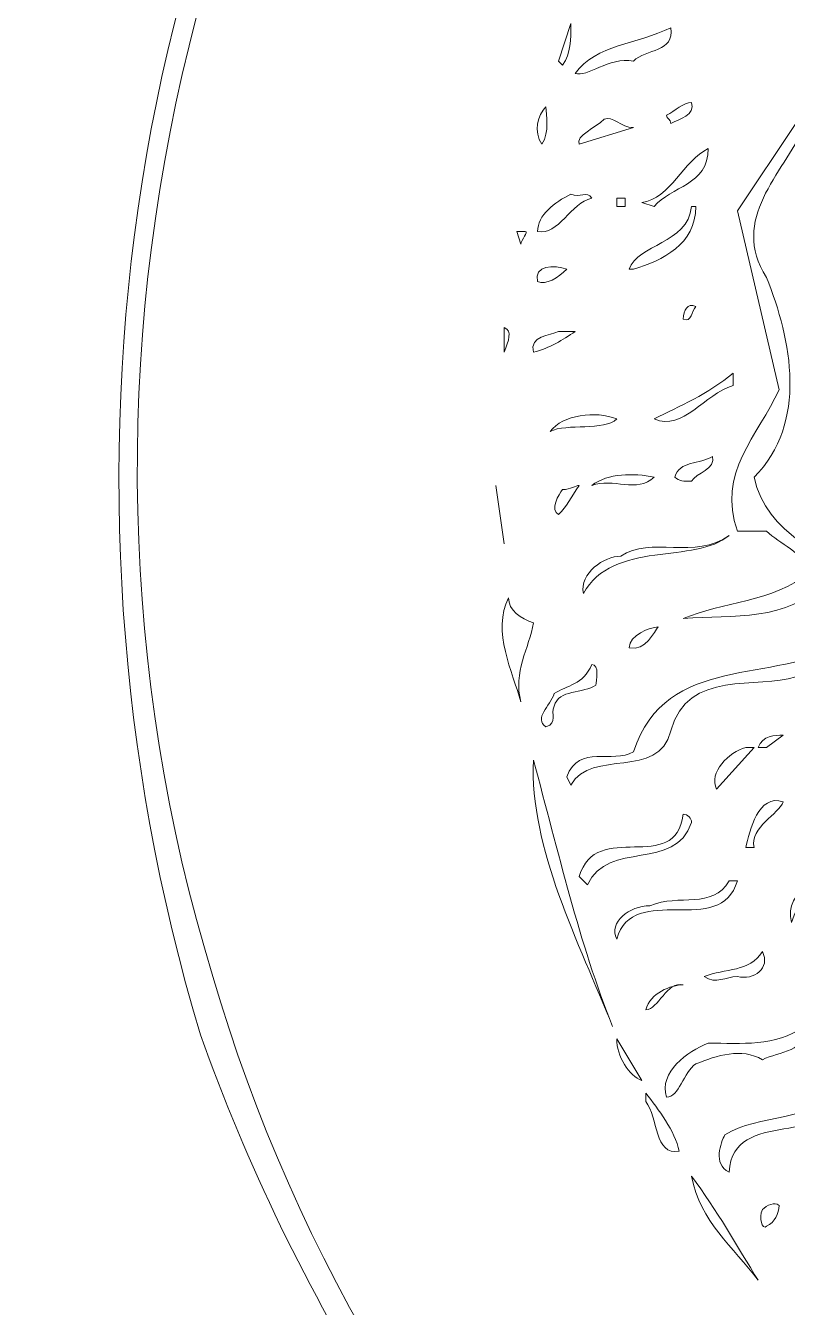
# Model space of a CAD drawing. Header units: centimetres. Extents: x -10 to 10.7, y -10 to 10.4.
# Drawn here: x -10.03 to -5.81, y -4.07 to 3.04 of the extents above; entities that cross this region are included whole.
import ezdxf

# ---------------------------------------------------------------- set-up
doc = ezdxf.new("R2010")
doc.units = ezdxf.units.CM
doc.header["$MEASUREMENT"] = 0
doc.layers.add('layer 1', color=7, linetype='Continuous')

msp = doc.modelspace()

# ---------------------------------------------------------------- linework, layer by layer
at = {"layer": 'layer 1', "color": 22, "lineweight": 9}
for points, knots in [([(1.20158, 10.24917), (1.20158, 10.24917), (1.20158, 10.203), (1.20158, 10.203), (1.20158, 10.203), (-1.6594, 10.34145), (-4.52052, 9.46465), (-6.59711, 7.41114), (-6.59711, 7.41114), (-9.11203, 4.94233), (-10.03495, 1.13528), (-8.99665, -2.23337), (-8.99665, -2.23337), (-8.09683, -5.34826), (-5.42036, -8.04781), (-2.28238, -8.85536), (-2.28238, -8.85536), (0.71705, -9.68601), (4.24725, -9.0861), (6.57762, -6.94032), (6.57762, -6.94032), (9.39255, -4.6791), (10.54621, -0.91822), (9.69249, 2.635), (9.69249, 2.635), (9.16187, 5.35765), (7.17756, 7.75726), (4.75487, 9.11859), (4.75487, 9.11859), (3.71657, 9.60311), (2.63209, 10.01843), (1.43232, 10.15688), (1.43232, 10.15688), (1.43232, 10.15688), (1.3862, 10.203), (1.3862, 10.203), (1.3862, 10.203), (3.23205, 10.08762), (4.93944, 9.30316), (6.41613, 8.1495), (6.41613, 8.1495), (9.53101, 5.6345), (10.73078, 1.55059), (9.76175, -2.21028), (9.76175, -2.21028), (9.0465, -5.02523), (6.71608, -7.65559), (3.97041, -8.67079), (3.97041, -8.67079), (0.41717, -10.03211), (-3.92056, -9.27067), (-6.59711, -6.47884), (-6.59711, -6.47884), (-7.70459, -5.37133), (-8.55832, -3.98693), (-9.06592, -2.5564), (-9.06592, -2.5564), (-9.98885, 0.5123), (-9.50433, 3.97323), (-7.56614, 6.48823), (-7.56614, 6.48823), (-5.55881, 9.0263), (-2.53622, 10.43374), (0.67088, 10.29528), (0.67088, 10.29528), (0.67088, 10.29528), (1.20158, 10.24917), (1.20158, 10.24917)], [0, 0, 0, 0, 0.0588235, 0.0588235, 0.0588235, 0.0588235, 0.1176471, 0.1176471, 0.1176471, 0.1176471, 0.1764706, 0.1764706, 0.1764706, 0.1764706, 0.2352941, 0.2352941, 0.2352941, 0.2352941, 0.2941176, 0.2941176, 0.2941176, 0.2941176, 0.3529412, 0.3529412, 0.3529412, 0.3529412, 0.4117647, 0.4117647, 0.4117647, 0.4117647, 0.4705882, 0.4705882, 0.4705882, 0.4705882, 0.5294118, 0.5294118, 0.5294118, 0.5294118, 0.5882353, 0.5882353, 0.5882353, 0.5882353, 0.6470588, 0.6470588, 0.6470588, 0.6470588, 0.7058824, 0.7058824, 0.7058824, 0.7058824, 0.7647059, 0.7647059, 0.7647059, 0.7647059, 0.8235294, 0.8235294, 0.8235294, 0.8235294, 0.8823529, 0.8823529, 0.8823529, 0.8823529, 0.9411765, 0.9411765, 0.9411765, 0.9411765, 1, 1, 1, 1]), ([(-4.49742, 4.78078), (-4.35897, 4.68849), (-4.42823, 4.43473), (-4.24361, 4.45783), (-4.24361, 4.45783), (-4.15132, 4.52702), (-4.08211, 4.64238), (-4.15132, 4.73467), (-4.15132, 4.73467), (-4.35897, 5.10381), (-4.98195, 5.17307), (-4.84349, 5.6576), (-4.84349, 5.6576), (-4.84349, 5.17307), (-4.15132, 5.10381), (-4.05903, 4.66547), (-4.05903, 4.66547), (-3.89754, 4.64238), (-3.68989, 4.78078), (-3.50524, 4.78078), (-3.50524, 4.78078), (-3.41296, 4.80388), (-3.2976, 4.80388), (-3.22839, 4.73467), (-3.22839, 4.73467), (-3.1592, 4.50392), (-3.32067, 4.31935), (-3.43605, 4.1117), (-3.43605, 4.1117), (-3.71291, 3.02722), (-4.05903, 1.89666), (-3.89754, 0.69687), (-3.89754, 0.69687), (-3.92056, 0.18934), (-3.85137, -0.15678), (-3.71291, -0.61829), (-3.71291, -0.61829), (-3.2976, -1.26427), (-2.81307, -1.95651), (-2.16702, -2.39485), (-2.16702, -2.39485), (-2.44393, -2.64869), (-2.97462, -2.57949), (-3.32067, -2.51023), (-3.32067, -2.51023), (-3.45913, -2.76407), (-3.5976, -3.01783), (-3.71291, -3.27167), (-3.71291, -3.27167), (-3.98982, -3.57162), (-4.38206, -3.43314), (-4.682, -3.68698), (-4.682, -3.68698), (-4.54354, -3.29476), (-3.98982, -3.59469), (-3.8052, -3.2255), (-3.8052, -3.2255), (-3.87446, -2.99481), (-3.6668, -2.74097), (-3.78218, -2.48721), (-3.78218, -2.48721), (-4.08211, -1.72577), (-4.682, -1.14891), (-5.09731, -0.41062), (-5.09731, -0.41062), (-5.25881, -0.29524), (-5.44343, -0.15678), (-5.60493, -0.04142), (-5.60493, -0.04142), (-5.81258, -0.27216), (-6.11253, -0.22597), (-6.38944, -0.24907), (-6.38944, -0.24907), (-6.18179, -0.15678), (-5.88179, -0.15678), (-5.69722, 0.0047), (-5.69722, 0.0047), (-5.72029, 0.12008), (-5.85875, 0.16625), (-5.92796, 0.23544), (-5.92796, 0.23544), (-5.92796, 0.23544), (-6.08943, 0.23544), (-6.08943, 0.23544), (-6.08943, 0.23544), (-6.20482, 0.55841), (-5.97413, 0.76608), (-5.85875, 1.01991), (-5.85875, 1.01991), (-5.85875, 1.01991), (-6.08943, 2.01202), (-6.08943, 2.01202), (-6.08943, 2.01202), (-6.08943, 2.01202), (-5.76648, 2.4966), (-5.76648, 2.4966), (-5.76648, 2.4966), (-5.76648, 2.4966), (-5.72029, 2.47352), (-5.72029, 2.47352), (-5.72029, 2.47352), (-5.83567, 2.21969), (-6.13561, 1.9659), (-5.92796, 1.64288), (-5.92796, 1.64288), (-5.7895, 1.29675), (-5.69722, 0.83527), (-5.99715, 0.53532), (-5.99715, 0.53532), (-5.92796, 0.21236), (-5.60493, 0.12008), (-5.37417, -0.08759), (-5.37417, -0.08759), (-5.37417, -0.08759), (-5.30498, -0.04142), (-5.30498, -0.04142), (-5.30498, -0.04142), (-5.48955, 0.6507), (-5.42036, 1.31985), (-5.58183, 2.01202), (-5.58183, 2.01202), (-5.58183, 2.42733), (-5.37417, 2.72729), (-5.32807, 3.11958), (-5.32807, 3.11958), (-5.51264, 3.44255), (-5.81258, 3.74249), (-6.13561, 3.88094), (-6.13561, 3.88094), (-6.20482, 4.01942), (-6.34327, 4.15787), (-6.25099, 4.31935), (-6.25099, 4.31935), (-6.25099, 4.31935), (-6.20482, 4.31935), (-6.20482, 4.31935), (-6.20482, 4.31935), (-6.34327, 3.69639), (-5.48955, 3.81175), (-5.35115, 3.28106), (-5.35115, 3.28106), (-5.35115, 3.28106), (-5.30498, 3.23489), (-5.30498, 3.23489), (-5.30498, 3.23489), (-5.1896, 3.37334), (-5.00504, 3.55791), (-5.09731, 3.78866), (-5.09731, 3.78866), (-5.28188, 4.01942), (-5.48955, 4.25016), (-5.7895, 4.36547), (-5.7895, 4.36547), (-5.83567, 4.48085), (-5.90486, 4.64238), (-5.83567, 4.78078), (-5.83567, 4.78078), (-5.72029, 4.73467), (-5.83567, 4.57313), (-5.76648, 4.50392), (-5.76648, 4.50392), (-5.60493, 4.18089), (-5.1435, 4.15787), (-5.05114, 3.76558), (-5.05114, 3.76558), (-5.02812, 3.74249), (-4.98195, 3.76558), (-4.95885, 3.74249), (-4.95885, 3.74249), (-4.86657, 3.83485), (-4.95885, 3.95015), (-4.98195, 4.04249), (-4.98195, 4.04249), (-5.09731, 4.15787), (-5.16652, 4.31935), (-5.32807, 4.34245), (-5.32807, 4.34245), (-5.58183, 4.52702), (-5.72029, 4.75776), (-5.6511, 5.10381), (-5.6511, 5.10381), (-5.6511, 5.1269), (-5.60493, 5.15), (-5.58183, 5.1269), (-5.58183, 5.1269), (-5.67412, 4.66547), (-5.32807, 4.41164), (-5.00504, 4.15787), (-5.00504, 4.15787), (-4.95885, 4.08861), (-4.93583, 4.01942), (-4.86657, 3.97323), (-4.86657, 3.97323), (-4.75121, 3.99632), (-4.70509, 4.08861), (-4.65892, 4.18089), (-4.65892, 4.18089), (-4.79738, 4.52702), (-5.09731, 4.78078), (-5.35115, 5.05771), (-5.35115, 5.05771), (-5.39726, 5.19617), (-5.42036, 5.38074), (-5.35115, 5.4961), (-5.35115, 5.4961), (-5.1896, 5.42686), (-5.37417, 5.24228), (-5.28188, 5.10381), (-5.28188, 5.10381), (-5.02812, 4.78078), (-4.682, 4.59621), (-4.65892, 4.18089), (-4.65892, 4.18089), (-4.54354, 4.20399), (-4.45125, 4.29628), (-4.40514, 4.41164), (-4.40514, 4.41164), (-4.45125, 5.01152), (-5.44343, 5.01152), (-5.12041, 5.6576), (-5.12041, 5.6576), (-5.21269, 5.26536), (-4.79738, 4.96543), (-4.49742, 4.78078)], [0, 0, 0, 0, 0.0178571, 0.0178571, 0.0178571, 0.0178571, 0.0357143, 0.0357143, 0.0357143, 0.0357143, 0.0535714, 0.0535714, 0.0535714, 0.0535714, 0.0714286, 0.0714286, 0.0714286, 0.0714286, 0.0892857, 0.0892857, 0.0892857, 0.0892857, 0.1071429, 0.1071429, 0.1071429, 0.1071429, 0.125, 0.125, 0.125, 0.125, 0.1428571, 0.1428571, 0.1428571, 0.1428571, 0.1607143, 0.1607143, 0.1607143, 0.1607143, 0.1785714, 0.1785714, 0.1785714, 0.1785714, 0.1964286, 0.1964286, 0.1964286, 0.1964286, 0.2142857, 0.2142857, 0.2142857, 0.2142857, 0.2321429, 0.2321429, 0.2321429, 0.2321429, 0.25, 0.25, 0.25, 0.25, 0.2678571, 0.2678571, 0.2678571, 0.2678571, 0.2857143, 0.2857143, 0.2857143, 0.2857143, 0.3035714, 0.3035714, 0.3035714, 0.3035714, 0.3214286, 0.3214286, 0.3214286, 0.3214286, 0.3392857, 0.3392857, 0.3392857, 0.3392857, 0.3571429, 0.3571429, 0.3571429, 0.3571429, 0.375, 0.375, 0.375, 0.375, 0.3928571, 0.3928571, 0.3928571, 0.3928571, 0.4107143, 0.4107143, 0.4107143, 0.4107143, 0.4285714, 0.4285714, 0.4285714, 0.4285714, 0.4464286, 0.4464286, 0.4464286, 0.4464286, 0.4642857, 0.4642857, 0.4642857, 0.4642857, 0.4821429, 0.4821429, 0.4821429, 0.4821429, 0.5, 0.5, 0.5, 0.5, 0.5178571, 0.5178571, 0.5178571, 0.5178571, 0.5357143, 0.5357143, 0.5357143, 0.5357143, 0.5535714, 0.5535714, 0.5535714, 0.5535714, 0.5714286, 0.5714286, 0.5714286, 0.5714286, 0.5892857, 0.5892857, 0.5892857, 0.5892857, 0.6071429, 0.6071429, 0.6071429, 0.6071429, 0.625, 0.625, 0.625, 0.625, 0.6428571, 0.6428571, 0.6428571, 0.6428571, 0.6607143, 0.6607143, 0.6607143, 0.6607143, 0.6785714, 0.6785714, 0.6785714, 0.6785714, 0.6964286, 0.6964286, 0.6964286, 0.6964286, 0.7142857, 0.7142857, 0.7142857, 0.7142857, 0.7321429, 0.7321429, 0.7321429, 0.7321429, 0.75, 0.75, 0.75, 0.75, 0.7678571, 0.7678571, 0.7678571, 0.7678571, 0.7857143, 0.7857143, 0.7857143, 0.7857143, 0.8035714, 0.8035714, 0.8035714, 0.8035714, 0.8214286, 0.8214286, 0.8214286, 0.8214286, 0.8392857, 0.8392857, 0.8392857, 0.8392857, 0.8571429, 0.8571429, 0.8571429, 0.8571429, 0.875, 0.875, 0.875, 0.875, 0.8928571, 0.8928571, 0.8928571, 0.8928571, 0.9107143, 0.9107143, 0.9107143, 0.9107143, 0.9285714, 0.9285714, 0.9285714, 0.9285714, 0.9464286, 0.9464286, 0.9464286, 0.9464286, 0.9642857, 0.9642857, 0.9642857, 0.9642857, 0.9821429, 0.9821429, 0.9821429, 0.9821429, 1, 1, 1, 1]), ([(-7.05854, 2.81957), (-7.05854, 2.81957), (-7.08161, 2.84267), (-7.08161, 2.84267), (-7.08161, 2.84267), (-7.08161, 2.84267), (-7.01242, 3.05031), (-7.01242, 3.05031), (-7.01242, 3.05031), (-7.01242, 2.95803), (-7.01242, 2.88884), (-7.05854, 2.81957)], [0, 0, 0, 0, 0.3333333, 0.3333333, 0.3333333, 0.3333333, 0.6666667, 0.6666667, 0.6666667, 0.6666667, 1, 1, 1, 1]), ([(-6.45865, 3.02722), (-6.43556, 2.88884), (-6.59711, 2.91186), (-6.6663, 2.84267), (-6.6663, 2.84267), (-6.80476, 2.86574), (-6.92008, 2.75038), (-6.98933, 2.77346), (-6.98933, 2.77346), (-6.87397, 2.93495), (-6.64322, 2.93495), (-6.45865, 3.02722)], [0, 0, 0, 0, 0.3333333, 0.3333333, 0.3333333, 0.3333333, 0.6666667, 0.6666667, 0.6666667, 0.6666667, 1, 1, 1, 1]), ([(-7.1739, 2.38124), (-7.22009, 2.45043), (-7.19699, 2.54271), (-7.15082, 2.58888), (-7.15082, 2.58888), (-7.15082, 2.54271), (-7.12773, 2.45043), (-7.1739, 2.38124)], [0, 0, 0, 0, 0.5, 0.5, 0.5, 0.5, 1, 1, 1, 1]), ([(-6.34327, 2.61191), (-6.32018, 2.54271), (-6.41246, 2.51962), (-6.45865, 2.4966), (-6.45865, 2.4966), (-6.45865, 2.51962), (-6.48173, 2.51962), (-6.48173, 2.54271), (-6.48173, 2.54271), (-6.43556, 2.56581), (-6.38944, 2.61191), (-6.34327, 2.61191)], [0, 0, 0, 0, 0.3333333, 0.3333333, 0.3333333, 0.3333333, 0.6666667, 0.6666667, 0.6666667, 0.6666667, 1, 1, 1, 1]), ([(-6.6663, 2.47352), (-6.6663, 2.47352), (-6.96625, 2.38124), (-6.96625, 2.38124), (-6.96625, 2.38124), (-6.98933, 2.42733), (-6.87397, 2.47352), (-6.8278, 2.51962), (-6.8278, 2.51962), (-6.78168, 2.54271), (-6.73551, 2.47352), (-6.6663, 2.47352)], [0, 0, 0, 0, 0.3333333, 0.3333333, 0.3333333, 0.3333333, 0.6666667, 0.6666667, 0.6666667, 0.6666667, 1, 1, 1, 1]), ([(-6.25099, 2.35814), (-6.25099, 2.15048), (-6.45865, 2.15048), (-6.55094, 2.03511), (-6.55094, 2.03511), (-6.55094, 2.03511), (-6.62013, 2.05819), (-6.62013, 2.05819), (-6.62013, 2.05819), (-6.45865, 2.08128), (-6.38944, 2.28895), (-6.25099, 2.35814)], [0, 0, 0, 0, 0.3333333, 0.3333333, 0.3333333, 0.3333333, 0.6666667, 0.6666667, 0.6666667, 0.6666667, 1, 1, 1, 1]), ([(-6.89704, 2.08128), (-7.01242, 2.05819), (-7.08161, 1.87356), (-7.19699, 1.89666), (-7.19699, 1.89666), (-7.19699, 1.98894), (-7.10471, 2.05819), (-7.01242, 2.10431), (-7.01242, 2.10431), (-6.96625, 2.08128), (-6.92008, 2.1274), (-6.89704, 2.08128)], [0, 0, 0, 0, 0.3333333, 0.3333333, 0.3333333, 0.3333333, 0.6666667, 0.6666667, 0.6666667, 0.6666667, 1, 1, 1, 1]), ([(-6.71242, 2.03511), (-6.71242, 2.03511), (-6.75859, 2.03511), (-6.75859, 2.03511), (-6.75859, 2.03511), (-6.75859, 2.03511), (-6.75859, 2.08128), (-6.75859, 2.08128), (-6.75859, 2.08128), (-6.75859, 2.08128), (-6.71242, 2.08128), (-6.71242, 2.08128), (-6.71242, 2.08128), (-6.71242, 2.08128), (-6.71242, 2.03511), (-6.71242, 2.03511)], [0, 0, 0, 0, 0.25, 0.25, 0.25, 0.25, 0.5, 0.5, 0.5, 0.5, 0.75, 0.75, 0.75, 0.75, 1, 1, 1, 1]), ([(-6.32018, 2.03511), (-6.32018, 1.82745), (-6.50475, 1.73516), (-6.6663, 1.68899), (-6.6663, 1.68899), (-6.6663, 1.68899), (-6.68939, 1.68899), (-6.68939, 1.68899), (-6.68939, 1.68899), (-6.64322, 1.82745), (-6.36637, 1.82745), (-6.34327, 2.03511), (-6.34327, 2.03511), (-6.34327, 2.03511), (-6.32018, 2.03511), (-6.32018, 2.03511)], [0, 0, 0, 0, 0.25, 0.25, 0.25, 0.25, 0.5, 0.5, 0.5, 0.5, 0.75, 0.75, 0.75, 0.75, 1, 1, 1, 1]), ([(-7.26619, 1.89666), (-7.24311, 1.89666), (-7.28928, 1.85054), (-7.28928, 1.82745), (-7.28928, 1.82745), (-7.28928, 1.82745), (-7.31238, 1.89666), (-7.31238, 1.89666), (-7.31238, 1.89666), (-7.31238, 1.89666), (-7.26619, 1.89666), (-7.26619, 1.89666)], [0, 0, 0, 0, 0.3333333, 0.3333333, 0.3333333, 0.3333333, 0.6666667, 0.6666667, 0.6666667, 0.6666667, 1, 1, 1, 1]), ([(-7.03544, 1.68899), (-7.08161, 1.64288), (-7.15082, 1.59671), (-7.19699, 1.6198), (-7.19699, 1.6198), (-7.22009, 1.71209), (-7.10471, 1.71209), (-7.03544, 1.68899)], [0, 0, 0, 0, 0.5, 0.5, 0.5, 0.5, 1, 1, 1, 1]), ([(-6.32018, 1.48132), (-6.34327, 1.4583), (-6.34327, 1.38904), (-6.38944, 1.41213), (-6.38944, 1.41213), (-6.38944, 1.4583), (-6.36637, 1.50442), (-6.32018, 1.48132)], [0, 0, 0, 0, 0.5, 0.5, 0.5, 0.5, 1, 1, 1, 1]), ([(-7.38157, 1.22756), (-7.38157, 1.22756), (-7.38157, 1.36596), (-7.38157, 1.36596), (-7.38157, 1.36596), (-7.3354, 1.34294), (-7.35847, 1.29675), (-7.38157, 1.22756)], [0, 0, 0, 0, 0.5, 0.5, 0.5, 0.5, 1, 1, 1, 1]), ([(-6.98933, 1.34294), (-7.05854, 1.29675), (-7.12773, 1.25066), (-7.22009, 1.22756), (-7.22009, 1.22756), (-7.24311, 1.31985), (-7.12773, 1.31985), (-7.08161, 1.34294), (-7.08161, 1.34294), (-7.05854, 1.34294), (-7.01242, 1.34294), (-6.98933, 1.34294)], [0, 0, 0, 0, 0.3333333, 0.3333333, 0.3333333, 0.3333333, 0.6666667, 0.6666667, 0.6666667, 0.6666667, 1, 1, 1, 1]), ([(-6.11253, 1.04299), (-6.27408, 0.99682), (-6.38944, 0.78915), (-6.55094, 0.85836), (-6.55094, 0.85836), (-6.41246, 0.92763), (-6.25099, 0.99682), (-6.11253, 1.11218), (-6.11253, 1.11218), (-6.11253, 1.11218), (-6.11253, 1.04299), (-6.11253, 1.04299)], [0, 0, 0, 0, 0.3333333, 0.3333333, 0.3333333, 0.3333333, 0.6666667, 0.6666667, 0.6666667, 0.6666667, 1, 1, 1, 1]), ([(-6.75859, 0.85836), (-6.8278, 0.78915), (-7.03544, 0.83527), (-7.12773, 0.78915), (-7.12773, 0.78915), (-7.05854, 0.88144), (-6.87397, 0.90453), (-6.75859, 0.85836)], [0, 0, 0, 0, 0.5, 0.5, 0.5, 0.5, 1, 1, 1, 1]), ([(-6.22789, 0.6507), (-6.20482, 0.5815), (-6.32018, 0.55841), (-6.34327, 0.5123), (-6.34327, 0.5123), (-6.38944, 0.5123), (-6.41246, 0.5123), (-6.43556, 0.53532), (-6.43556, 0.53532), (-6.41246, 0.62768), (-6.2971, 0.60458), (-6.22789, 0.6507)], [0, 0, 0, 0, 0.3333333, 0.3333333, 0.3333333, 0.3333333, 0.6666667, 0.6666667, 0.6666667, 0.6666667, 1, 1, 1, 1]), ([(-6.55094, 0.53532), (-6.64322, 0.44303), (-6.78168, 0.53532), (-6.89704, 0.48922), (-6.89704, 0.48922), (-6.80476, 0.55841), (-6.6663, 0.55841), (-6.55094, 0.53532)], [0, 0, 0, 0, 0.5, 0.5, 0.5, 0.5, 1, 1, 1, 1]), ([(-7.42774, 0.48922), (-7.42774, 0.48922), (-7.38157, 0.16625), (-7.38157, 0.16625), (-7.38157, 0.16625), (-7.38157, 0.16625), (-7.42774, 0.48922), (-7.42774, 0.48922)], [0, 0, 0, 0, 0.5, 0.5, 0.5, 0.5, 1, 1, 1, 1]), ([(-6.96625, 0.48922), (-7.01242, 0.42001), (-7.03544, 0.37391), (-7.08161, 0.32772), (-7.08161, 0.32772), (-7.12773, 0.35082), (-7.08161, 0.44303), (-7.05854, 0.46612), (-7.05854, 0.46612), (-7.01242, 0.46612), (-6.98933, 0.48922), (-6.96625, 0.48922)], [0, 0, 0, 0, 0.3333333, 0.3333333, 0.3333333, 0.3333333, 0.6666667, 0.6666667, 0.6666667, 0.6666667, 1, 1, 1, 1]), ([(-6.13561, 0.21236), (-6.32018, 0.05087), (-6.78168, 0.18934), (-6.94316, -0.11061), (-6.94316, -0.11061), (-6.96625, 0.0047), (-6.8278, 0.09706), (-6.73551, 0.09706), (-6.73551, 0.09706), (-6.57401, 0.21236), (-6.32018, 0.07396), (-6.13561, 0.21236)], [0, 0, 0, 0, 0.3333333, 0.3333333, 0.3333333, 0.3333333, 0.6666667, 0.6666667, 0.6666667, 0.6666667, 1, 1, 1, 1]), ([(-7.22009, -0.27216), (-7.24311, -0.41062), (-7.3354, -0.54902), (-7.28928, -0.71057), (-7.28928, -0.71057), (-7.3354, -0.54902), (-7.45076, -0.31826), (-7.35847, -0.13371), (-7.35847, -0.13371), (-7.35847, -0.20295), (-7.28928, -0.24907), (-7.22009, -0.27216)], [0, 0, 0, 0, 0.3333333, 0.3333333, 0.3333333, 0.3333333, 0.6666667, 0.6666667, 0.6666667, 0.6666667, 1, 1, 1, 1]), ([(-6.52784, -0.29524), (-6.55094, -0.31826), (-6.59711, -0.43364), (-6.68939, -0.41062), (-6.68939, -0.41062), (-6.68939, -0.34135), (-6.57401, -0.29524), (-6.52784, -0.29524)], [0, 0, 0, 0, 0.5, 0.5, 0.5, 0.5, 1, 1, 1, 1]), ([(-5.76648, -0.5721), (-5.97413, -0.64131), (-6.36637, -0.52593), (-6.45865, -0.87205), (-6.45865, -0.87205), (-6.52784, -1.14891), (-6.89704, -0.96433), (-7.01242, -1.17198), (-7.01242, -1.17198), (-7.01242, -1.17198), (-7.03544, -1.12589), (-7.03544, -1.12589), (-7.03544, -1.12589), (-6.96625, -0.94124), (-6.78168, -1.05662), (-6.6663, -0.98741), (-6.6663, -0.98741), (-6.48173, -0.43364), (-5.88179, -0.61829), (-5.51264, -0.38752), (-5.51264, -0.38752), (-5.42036, -0.54902), (-5.69722, -0.47981), (-5.76648, -0.5721)], [0, 0, 0, 0, 0.1666667, 0.1666667, 0.1666667, 0.1666667, 0.3333333, 0.3333333, 0.3333333, 0.3333333, 0.5, 0.5, 0.5, 0.5, 0.6666667, 0.6666667, 0.6666667, 0.6666667, 0.8333333, 0.8333333, 0.8333333, 0.8333333, 1, 1, 1, 1]), ([(-6.87397, -0.61829), (-6.94316, -0.66438), (-7.08161, -0.64131), (-7.10471, -0.73359), (-7.10471, -0.73359), (-7.12773, -0.77976), (-7.08161, -0.82593), (-7.15082, -0.84895), (-7.15082, -0.84895), (-7.22009, -0.80286), (-7.12773, -0.73359), (-7.10471, -0.66438), (-7.10471, -0.66438), (-7.03544, -0.61829), (-6.94316, -0.61829), (-6.89704, -0.5029), (-6.89704, -0.5029), (-6.85087, -0.5029), (-6.87397, -0.59519), (-6.87397, -0.61829)], [0, 0, 0, 0, 0.2, 0.2, 0.2, 0.2, 0.4, 0.4, 0.4, 0.4, 0.6, 0.6, 0.6, 0.6, 0.8, 0.8, 0.8, 0.8, 1, 1, 1, 1]), ([(-5.92796, -0.96433), (-5.92796, -0.96433), (-5.95103, -0.96433), (-5.97413, -0.96433), (-5.97413, -0.96433), (-5.95103, -0.89514), (-5.88179, -0.89514), (-5.83567, -0.89514), (-5.83567, -0.89514), (-5.83567, -0.89514), (-5.92796, -0.96433), (-5.92796, -0.96433)], [0, 0, 0, 0, 0.3333333, 0.3333333, 0.3333333, 0.3333333, 0.6666667, 0.6666667, 0.6666667, 0.6666667, 1, 1, 1, 1]), ([(-6.20482, -1.19508), (-6.25099, -1.10279), (-6.13561, -0.98741), (-6.04332, -0.96433), (-6.04332, -0.96433), (-6.04332, -0.96433), (-5.99715, -0.96433), (-5.99715, -0.96433), (-5.99715, -0.96433), (-5.99715, -0.96433), (-6.20482, -1.19508), (-6.20482, -1.19508)], [0, 0, 0, 0, 0.3333333, 0.3333333, 0.3333333, 0.3333333, 0.6666667, 0.6666667, 0.6666667, 0.6666667, 1, 1, 1, 1]), ([(-6.78168, -2.51023), (-6.96625, -2.0488), (-7.24311, -1.51811), (-7.22009, -1.0336), (-7.22009, -1.0336), (-7.08161, -1.5412), (-6.96625, -2.0488), (-6.78168, -2.51023)], [0, 0, 0, 0, 0.5, 0.5, 0.5, 0.5, 1, 1, 1, 1]), ([(-5.83567, -1.26427), (-5.85875, -1.33353), (-6.02024, -1.40274), (-5.99715, -1.51811), (-5.99715, -1.51811), (-5.99715, -1.51811), (-6.04332, -1.51811), (-6.04332, -1.51811), (-6.04332, -1.51811), (-6.02024, -1.42582), (-5.97413, -1.21817), (-5.83567, -1.26427)], [0, 0, 0, 0, 0.3333333, 0.3333333, 0.3333333, 0.3333333, 0.6666667, 0.6666667, 0.6666667, 0.6666667, 1, 1, 1, 1]), ([(-6.34327, -1.37965), (-6.43556, -1.65658), (-6.80476, -1.47193), (-6.92008, -1.72577), (-6.92008, -1.72577), (-6.92008, -1.72577), (-6.96625, -1.6796), (-6.96625, -1.6796), (-6.96625, -1.6796), (-6.87397, -1.35655), (-6.43556, -1.6796), (-6.38944, -1.33353), (-6.38944, -1.33353), (-6.36637, -1.33353), (-6.34327, -1.35655), (-6.34327, -1.37965)], [0, 0, 0, 0, 0.25, 0.25, 0.25, 0.25, 0.5, 0.5, 0.5, 0.5, 0.75, 0.75, 0.75, 0.75, 1, 1, 1, 1]), ([(-5.37417, -1.58731), (-5.53572, -1.70268), (-5.72029, -1.70268), (-5.7895, -1.93342), (-5.7895, -1.93342), (-5.83567, -1.74885), (-5.60493, -1.6796), (-5.48955, -1.58731), (-5.48955, -1.58731), (-5.46645, -1.58731), (-5.42036, -1.56422), (-5.37417, -1.58731)], [0, 0, 0, 0, 0.3333333, 0.3333333, 0.3333333, 0.3333333, 0.6666667, 0.6666667, 0.6666667, 0.6666667, 1, 1, 1, 1]), ([(-6.08943, -1.70268), (-6.18179, -2.02571), (-6.6663, -1.70268), (-6.75859, -2.02571), (-6.75859, -2.02571), (-6.80476, -1.93342), (-6.68939, -1.84113), (-6.57401, -1.84113), (-6.57401, -1.84113), (-6.41246, -1.77189), (-6.22789, -1.86417), (-6.13561, -1.70268), (-6.13561, -1.70268), (-6.13561, -1.70268), (-6.08943, -1.70268), (-6.08943, -1.70268)], [0, 0, 0, 0, 0.25, 0.25, 0.25, 0.25, 0.5, 0.5, 0.5, 0.5, 0.75, 0.75, 0.75, 0.75, 1, 1, 1, 1]), ([(-5.95103, -2.09492), (-5.90486, -2.1872), (-5.99715, -2.25647), (-6.08943, -2.23337), (-6.08943, -2.23337), (-6.1587, -2.23337), (-6.20482, -2.27954), (-6.27408, -2.23337), (-6.27408, -2.23337), (-6.1587, -2.1872), (-6.02024, -2.21028), (-5.95103, -2.09492)], [0, 0, 0, 0, 0.3333333, 0.3333333, 0.3333333, 0.3333333, 0.6666667, 0.6666667, 0.6666667, 0.6666667, 1, 1, 1, 1]), ([(-6.38944, -2.27954), (-6.48173, -2.25647), (-6.52784, -2.41794), (-6.59711, -2.41794), (-6.59711, -2.41794), (-6.57401, -2.32566), (-6.45865, -2.27954), (-6.38944, -2.27954)], [0, 0, 0, 0, 0.5, 0.5, 0.5, 0.5, 1, 1, 1, 1]), ([(-5.72029, -2.51023), (-5.69722, -2.64869), (-5.85875, -2.64869), (-5.95103, -2.69486), (-5.95103, -2.69486), (-6.06641, -2.62561), (-6.20482, -2.67178), (-6.32018, -2.7179), (-6.32018, -2.7179), (-6.38944, -2.76407), (-6.41246, -2.90247), (-6.48173, -2.90247), (-6.48173, -2.90247), (-6.52784, -2.76407), (-6.36637, -2.64869), (-6.25099, -2.60252), (-6.25099, -2.60252), (-6.06641, -2.60252), (-5.88179, -2.62561), (-5.72029, -2.51023)], [0, 0, 0, 0, 0.2, 0.2, 0.2, 0.2, 0.4, 0.4, 0.4, 0.4, 0.6, 0.6, 0.6, 0.6, 0.8, 0.8, 0.8, 0.8, 1, 1, 1, 1]), ([(-6.62013, -2.81018), (-6.68939, -2.78714), (-6.75859, -2.67178), (-6.75859, -2.57949), (-6.75859, -2.57949), (-6.75859, -2.57949), (-6.62013, -2.81018), (-6.62013, -2.81018)], [0, 0, 0, 0, 0.5, 0.5, 0.5, 0.5, 1, 1, 1, 1]), ([(-6.41246, -3.20248), (-6.55094, -3.2255), (-6.52784, -3.01783), (-6.59711, -2.92554), (-6.59711, -2.92554), (-6.59711, -2.92554), (-6.59711, -2.87943), (-6.59711, -2.87943), (-6.59711, -2.87943), (-6.52784, -2.97171), (-6.43556, -3.08709), (-6.41246, -3.20248)], [0, 0, 0, 0, 0.3333333, 0.3333333, 0.3333333, 0.3333333, 0.6666667, 0.6666667, 0.6666667, 0.6666667, 1, 1, 1, 1]), ([(-5.51264, -2.85635), (-5.55881, -3.20248), (-6.11253, -2.94864), (-6.13561, -3.31778), (-6.13561, -3.31778), (-6.22789, -3.27167), (-6.18179, -3.15629), (-6.1587, -3.11019), (-6.1587, -3.11019), (-5.97413, -2.99481), (-5.67412, -3.04092), (-5.51264, -2.85635)], [0, 0, 0, 0, 0.3333333, 0.3333333, 0.3333333, 0.3333333, 0.6666667, 0.6666667, 0.6666667, 0.6666667, 1, 1, 1, 1]), ([(-5.97413, -3.91772), (-6.11253, -3.7331), (-6.2971, -3.59469), (-6.34327, -3.34086), (-6.34327, -3.34086), (-6.20482, -3.5255), (-6.08943, -3.7331), (-5.97413, -3.91772)], [0, 0, 0, 0, 0.5, 0.5, 0.5, 0.5, 1, 1, 1, 1]), ([(-5.85875, -3.50241), (-5.85875, -3.54852), (-5.88179, -3.59469), (-5.92796, -3.61779), (-5.92796, -3.61779), (-5.95103, -3.64081), (-5.97413, -3.57162), (-5.95103, -3.5255), (-5.95103, -3.5255), (-5.92796, -3.50241), (-5.88179, -3.47933), (-5.85875, -3.50241)], [0, 0, 0, 0, 0.3333333, 0.3333333, 0.3333333, 0.3333333, 0.6666667, 0.6666667, 0.6666667, 0.6666667, 1, 1, 1, 1])]:
    msp.add_open_spline(points, degree=3, knots=knots, dxfattribs=at)

doc.saveas('drawing.dxf')
